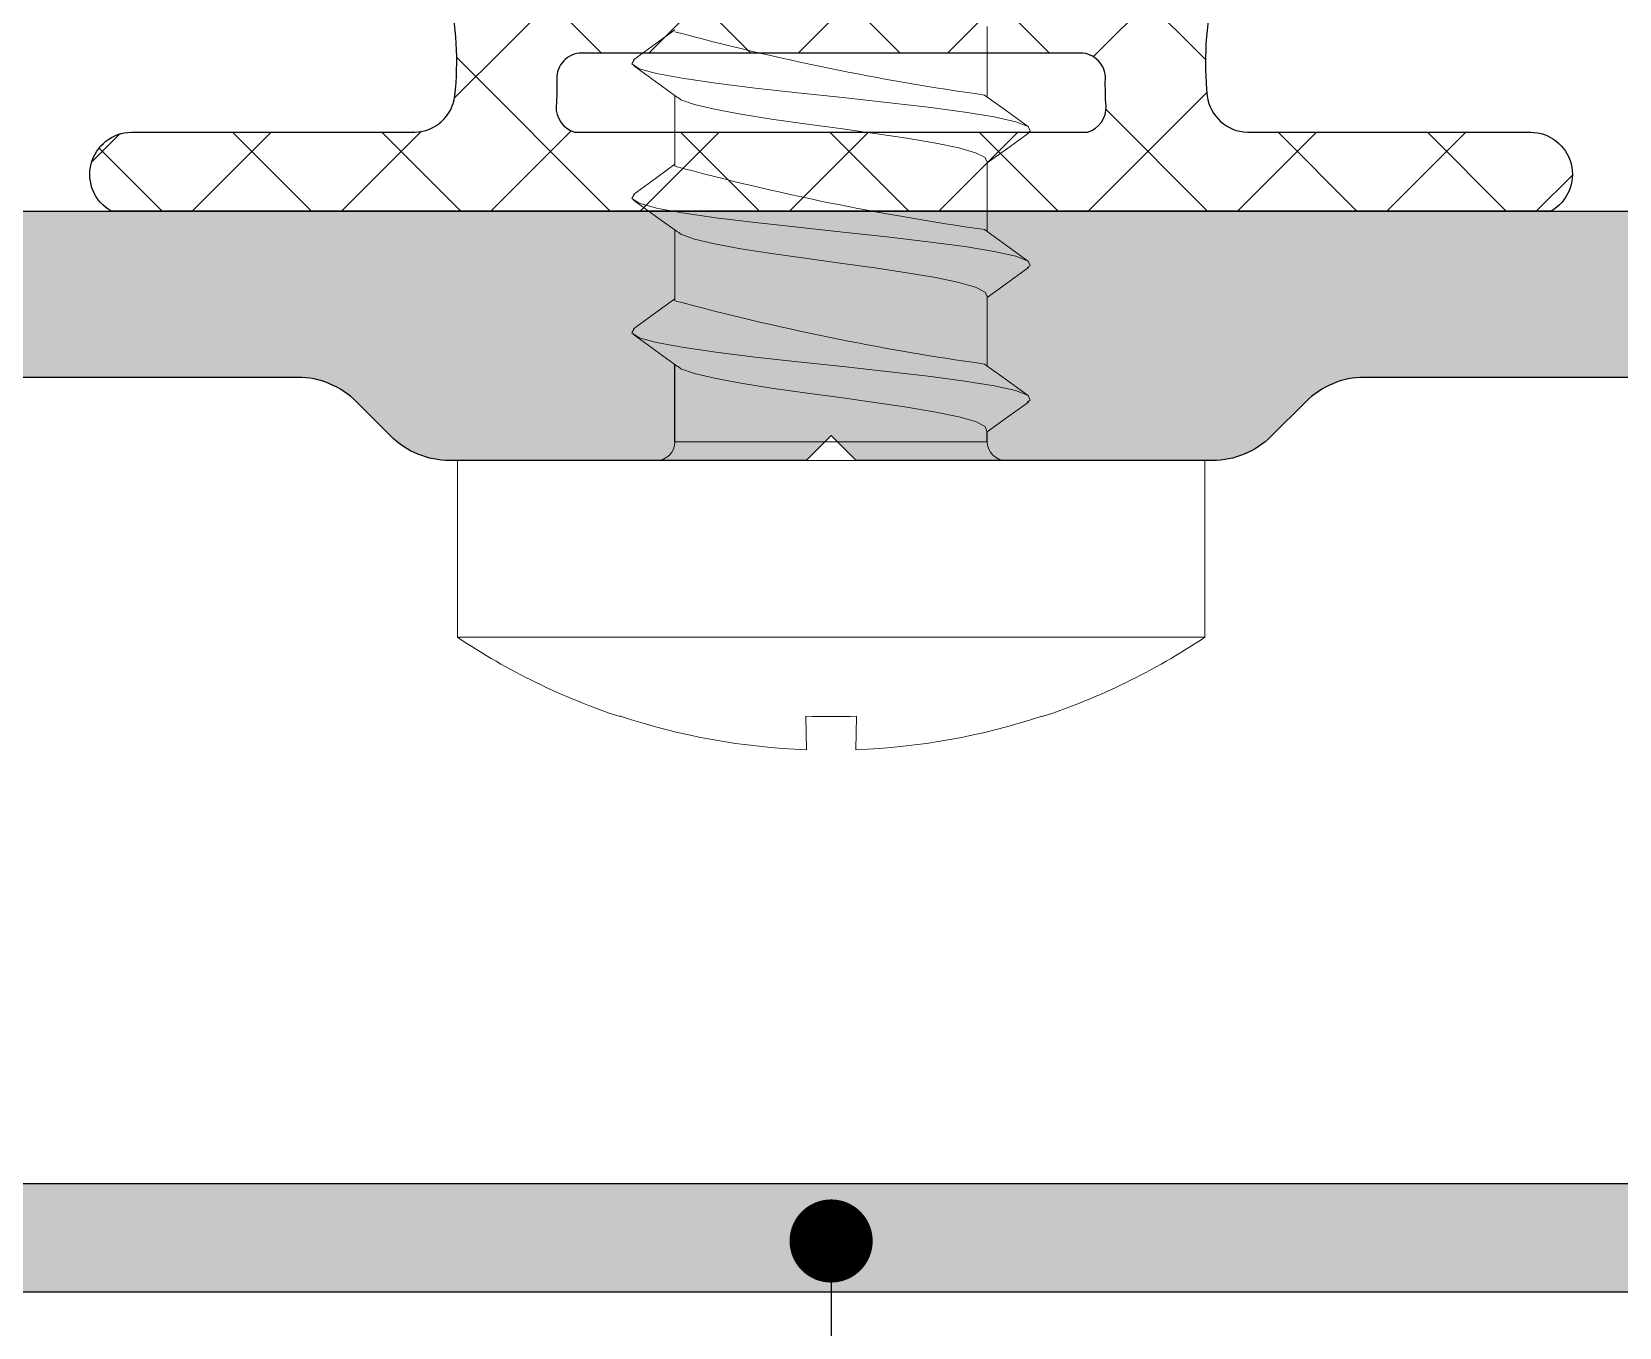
# Model space of a CAD drawing. Header units: millimetres. Extents: x 12 to 3612, y 18 to 315.
# Drawn here: x 977.86 to 996.95, y 89.45 to 105.04 of the extents above; entities that cross this region are included whole.
import ezdxf

# ---------------------------------------------------------------- set-up
doc = ezdxf.new("R2010")
doc.units = ezdxf.units.MM
doc.linetypes.add('SLD-Katı', pattern=[0])
doc.layers.add('Layer2', color=5, linetype='Continuous')
doc.styles.get("Standard").update_dxf_attribs({"font": 'arial.ttf'})
doc.dimstyles.new('ISO-25', dxfattribs={"dimtxt": 2.5, "dimasz": 2.5, "dimexe": 1.25, "dimexo": 0.625, "dimtad": 1, "dimtxsty": 'Standard', "dimcen": 2.5, "dimadec": 0, "dimazin": 0, "dimtfac": 1, "dimtmove": 0, "dimatfit": 3, "dimfxl": 1, "dimarcsym": 0})

# ---------------------------------------------------------------- blocks, each defined once
blk = doc.blocks.new('V2 48 42')
at = {"color": 0, "linetype": 'SLD-Katı', "lineweight": 15}
for p, q in [((-45.56474290145343, 79.74427863574238), (-45.56474290145343, 78.89637786973071)), ((-41.80853932817217, 78.06388984639489), (-41.80853932817217, 78.91164870605644)), ((-45.56474290145343, 78.12677470466406), (-45.56474290145343, 77.2788739386524)), ((-41.80853932817217, 76.44638591531657), (-41.80853932817217, 77.29414477497994)), ((-45.56474290145343, 76.50927077358574), (-45.56474290145343, 75.66137000757408)), ((-45.56474290145343, 74.74904790989785), (-41.80853932817217, 74.74904790989785)), ((-48.17970759002992, 74.52439458613662), (-48.17970759002992, 72.39792688112902)), ((-48.17970759002992, 74.52439458613662), (-39.19357463959568, 74.52439458613662)), ((-39.19357463959568, 72.39792688112902), (-39.19357463959568, 74.52439458613662)), ((-48.17970759002992, 72.39792688112902), (-39.19357463959568, 72.39792688112902)), ((-46.22503900052061, 71.44369780670422), (-46.22112524533895, 71.44844175237995)), ((-43.98339180502853, 71.04590921368435), (-43.99108728003284, 71.44844175237995)), ((-43.38219494959276, 71.44844175237995), (-43.38989042459707, 71.04590921368435)), ((-41.15215698428665, 71.44844175237995), (-41.14824322910499, 71.44369780670422))]:
    blk.add_line(p, q, dxfattribs=at)
at = {"color": 0}
for p, q in [((-41.80853932817217, 74.74904790989785), (-41.80853932817217, 75.67664073307787)), ((-45.56474290145343, 74.74904790989785), (-45.56474290145343, 74.86776838586411))]:
    blk.add_line(p, q, dxfattribs=at)
at = {"color": 0, "linetype": 'SLD-Katı', "lineweight": 15, "flags": 128}
for points in [[(-41.30986258770736, 79.34310644980906), (-41.57466733301771, 79.5350247943843), (-41.80853932817217, 79.70504984942272)], [(-41.31742598955998, 79.34336879260809), (-41.29074390516143, 79.29496339648358), (-41.37986583783731, 79.23675087047559), (-41.58670185422034, 79.17783597678863), (-41.89543072268953, 79.12142167429738), (-42.29873572708993, 79.06269622071522), (-42.77199853704315, 79.00419769427026), (-43.28555180138437, 78.94770018970303), (-43.82688070289032, 78.88865152262042), (-44.35763236091179, 78.83075663123236), (-44.8519260773146, 78.77383608171658), (-45.29334621460976, 78.7146574191629), (-45.64898930146592, 78.65751908277161), (-45.90720346690796, 78.59986802146159), (-46.0545611090738, 78.54075399728572), (-46.08142022091488, 78.48415208650658), (-46.04588651037602, 78.46199884784619)], [(-41.83778012102402, 78.89038984831313), (-41.57354478004254, 79.08249518108278), (-41.30857300403386, 79.27457103782217)], [(-45.53190241277343, 78.92025561887203), (-45.79549541455117, 78.72860172378569), (-46.05996983052, 78.53697079245467)], [(-41.84924878806305, 78.89029013851177), (-41.88096308901549, 78.86382635303198), (-42.0428684351732, 78.80491145934502), (-42.28453260562264, 78.74849715685559), (-42.60022828322462, 78.68977170327162), (-42.97068493970482, 78.63127317682665), (-43.37267981703553, 78.57477567226124), (-43.79641667252145, 78.51572700517681), (-44.21187396288269, 78.45783211378875), (-44.59879301429919, 78.40091156427297), (-44.94432413300592, 78.34173290172112), (-45.2227114182233, 78.284594565328), (-45.42483411701505, 78.2269435040198), (-45.54018148485238, 78.16782947984211), (-45.55543423722429, 78.12676629408998)], [(-46.06039963623516, 78.46249157719649), (-45.79596727012995, 78.2708887207009), (-45.56474290145343, 78.10277624802075)], [(-41.30986258770736, 77.72560251873256), (-41.57466733301771, 77.9175208633078), (-41.80853932817217, 78.08754591834622)], [(-41.31742598955998, 77.72586486153159), (-41.29074390516143, 77.67745946540526), (-41.37986583783731, 77.61924693939727), (-41.58670185422034, 77.56033204571031), (-41.89543072268953, 77.50391774322088), (-42.29873572708993, 77.4451922896369), (-42.77199853704315, 77.38669376319194), (-43.28555180138437, 77.33019625862471), (-43.82688070289032, 77.2711475915421), (-44.35763236091179, 77.21325270015404), (-44.8519260773146, 77.15633215063826), (-45.29334621460976, 77.09715348808459), (-45.64898930146592, 77.0400151516933), (-45.90720346690796, 76.98236409038509), (-46.0545611090738, 76.9232500662074), (-46.08142022091488, 76.86664815542827), (-46.04588651037602, 76.84449491676969)], [(-41.83778012102402, 77.27288591723482), (-41.57354478004254, 77.46499125000628), (-41.30857300403386, 77.65706710674385)], [(-45.53190241277343, 77.30275168779372), (-45.79549541455117, 77.11109779270919), (-46.05996983052, 76.91946686137635)], [(-41.84924878806305, 77.27278620743346), (-41.88096308901549, 77.24632242195548), (-42.0428684351732, 77.1874075282667), (-42.28453260562264, 77.13099322577727), (-42.60022828322462, 77.0722677721933), (-42.97068493970482, 77.01376924574834), (-43.37267981703553, 76.95727174118292), (-43.79641667252145, 76.89822307410031), (-44.21187396288269, 76.84032818271044), (-44.59879301429919, 76.78340763319466), (-44.94432413300592, 76.7242289706428), (-45.2227114182233, 76.66709063425151), (-45.42483411701505, 76.60943957294148), (-45.54018148485238, 76.5503255487638), (-45.55543423722429, 76.50926236301166)], [(-46.06039963623516, 76.84498764611817), (-45.79596727012995, 76.65338478962258), (-45.56474290145343, 76.48527231694243)], [(-41.30986258770736, 76.10809858765424), (-41.57466733301771, 76.30001693222948), (-41.80853932817217, 76.4700419872679)], [(-41.31742598955998, 76.10836093045327), (-41.29074390516143, 76.05995553432695), (-41.37986583783731, 76.00174300832077), (-41.58670185422034, 75.942828114632), (-41.89543072268953, 75.88641381214256), (-42.29873572708993, 75.82768835855859), (-42.77199853704315, 75.76918983211363), (-43.28555180138437, 75.71269232754821), (-43.82688070289032, 75.6536436604656), (-44.35763236091179, 75.59574876907573), (-44.8519260773146, 75.53882821955995), (-45.29334621460976, 75.47964955700809), (-45.64898930146592, 75.42251122061498), (-45.90720346690796, 75.36486015930677), (-46.0545611090738, 75.30574613512908), (-46.08142022091488, 75.24914422434995), (-46.04588651037602, 75.22699098569137)], [(-41.83778012102402, 75.6553819861565), (-41.57354478004254, 75.84748731892796), (-41.30857300403386, 76.03956317566553)], [(-45.53190241277343, 75.68524775671722), (-45.79549541455117, 75.49359386163087), (-46.05996983052, 75.30196293029803)], [(-41.84924878806305, 75.65528227635514), (-41.88096308901549, 75.62881849087717), (-42.0428684351732, 75.5699035971902), (-42.28453260562264, 75.51348929469896), (-42.60022828322462, 75.4547638411168), (-42.97068493970482, 75.39626531467184), (-43.37267981703553, 75.3397678101046), (-43.79641667252145, 75.280719143022), (-44.21187396288269, 75.22282425163394), (-44.59879301429919, 75.16590370211816), (-44.94432413300592, 75.10672503956448), (-45.2227114182233, 75.04958670317319), (-45.42483411701505, 74.99193564186317), (-45.54018148485238, 74.93282161768548), (-45.56474290145343, 74.86669781342971)], [(-46.06039963623516, 75.22748371503985), (-45.79596727012995, 75.03588085854426), (-45.56474290145343, 74.86776838586411)]]:
    blk.add_lwpolyline(points, dxfattribs=at)
at = {"color": 0, "linetype": 'SLD-Katı', "lineweight": 15}
for centre, radius, start, end in [((-49.81532758747062, 109.3413025294485), 30.72145145786085, 278.0149096492353, 285.105810844195), ((-49.81532758747062, 107.723798598372), 30.72145145786085, 278.0149096492353, 285.1058108441942), ((-49.81532758747062, 106.1062946672937), 30.72145145786085, 278.0149096492353, 285.1058108441942), ((-45.78939622521466, 74.74904790989785), 0.224653323760866, 270, 0), ((-41.5838860044114, 74.74904790989785), 0.224653323760866, 180, 270), ((-43.68664111481303, 79.12253302763384), 8.087519655391182, 236.2510114041245, 251.7076278821853), ((-43.68664111481303, 79.12253302763384), 8.087519655391198, 288.2923721178178, 303.7489885958933), ((-43.68665530012413, 79.11670743489776), 8.076251387920896, 251.7105509800211, 267.8943725052746), ((-43.68664111481257, 81.21482776123412), 9.771130085177925, 268.214504995474, 271.7854950045233), ((-43.68662692950102, 79.11670743489776), 8.076251387920346, 272.1056274947189, 288.2894490199738)]:
    blk.add_arc(centre, radius, start, end, dxfattribs=at)
blk = doc.blocks.new('50MN68')
blk.add_hatch(color=252).paths.add_polyline_path([(-2201.479177625412, 2757.138119748424, -0.2216946626534687), (-2201.300571430213, 2757.521141969928), (-2200.636390015758, 2758.078456349884, 0.3394542588716482), (-2200.372869838413, 2759.267119054721), (-2201.382331518933, 2761.431916614771, -0.109517811680592), (-2201.429177625412, 2761.643225745627), (-2201.429177625412, 2762.644225745616, 0.414213562373095), (-2202.229177625412, 2763.444225745634), (-2202.479177625412, 2763.444225745634, 0.414213562373095), (-2202.679177625412, 2763.244225745622), (-2202.679177625412, 2751.444225745634, 0.414213562373095), (-2201.679177625412, 2750.444225745634), (-2153.679177625412, 2750.444225745634, 0.414213562373095), (-2152.679177625412, 2751.444225745634), (-2152.679177625412, 2763.244225745622, 0.414213562373095), (-2152.879177625413, 2763.444225745634), (-2153.129177625413, 2763.444225745634, 0.414213562373095), (-2153.929177625412, 2762.644225745616), (-2153.929177625412, 2761.643225745627, -0.1095178116805918), (-2153.976023731912, 2761.431916614742), (-2154.985485412453, 2759.26711905475, 0.3394542588716484), (-2154.721965235112, 2758.078456349826), (-2154.057783820585, 2757.521141970015, -0.2216946626534688), (-2153.879177625413, 2757.138119748424), (-2153.879177625413, 2751.944225745634, -0.414213562373095), (-2154.079177625414, 2751.744225745622), (-2201.279177625413, 2751.744225745622, -0.414213562373095), (-2201.479177625412, 2751.944225745634)])
at = {"layer": 'Layer2', "color": 252}
blk.add_lwpolyline([(-2154.079177625414, 2751.744225745622), (-2201.279177625413, 2751.744225745622, -0.414213562373095), (-2201.479177625412, 2751.944225745634), (-2201.479177625412, 2757.138119748424, -0.2216946626534687), (-2201.300571430213, 2757.521141969928), (-2200.636390015758, 2758.078456349884, 0.3394542588716482), (-2200.372869838413, 2759.267119054721), (-2201.382331518933, 2761.431916614771, -0.109517811680592), (-2201.429177625412, 2761.643225745627), (-2201.429177625412, 2762.644225745616, 0.414213562373095), (-2202.229177625412, 2763.444225745634), (-2202.479177625412, 2763.444225745634, 0.414213562373095), (-2202.679177625412, 2763.244225745622), (-2202.679177625412, 2751.444225745634, 0.414213562373095), (-2201.679177625412, 2750.444225745634), (-2153.679177625412, 2750.444225745634, 0.414213562373095)], format="xyb", dxfattribs=at)
blk = doc.blocks.new('50MN72')
at = {"ltscale": 10}
h = blk.add_hatch(color=253, dxfattribs=at)
h.dxf.hatch_style = 1
edge = h.paths.add_edge_path()
edge.add_line((-1932.713748802226, 2739.770153896174), (-1936.999535239854, 2739.770153896174))
edge.add_arc((-1936.999535239858, 2740.770153896175), 1.000000000000967, 225.0000000004748, 270.0000000002122, ccw=False)
edge.add_line((-1937.706642021039, 2740.063047114982), (-1938.120855583416, 2740.477260677366))
edge.add_arc((-1938.827962364597, 2739.770153896174), 0.9999999999998207, 45.00000000041074, 90.0000000001482)
edge.add_line((-1938.8279623646, 2740.770153896174), (-1945.556420319727, 2740.770153896174))
edge.add_arc((-1945.556420319724, 2740.270153896176), 0.4999999999980605, 90.00000000036131, 150.0000000001283)
edge.add_line((-1945.989433021615, 2740.520153896174), (-1947.201868586923, 2738.420153896168))
edge.add_arc((-1947.634881288781, 2738.670153896167), 0.4999999999693313, 269.99999999674355, 329.99999999817805, ccw=False)
edge.add_line((-1947.634881288809, 2738.170153896197), (-1952.065276381319, 2738.170153896197))
edge.add_arc((-1952.065276381323, 2737.170153896196), 1.000000000000692, 89.99999999979431, 134.9999999995317)
edge.add_line((-1952.772383162504, 2737.877260677389), (-1954.062984072953, 2736.586659766926))
edge.add_arc((-1953.850852038596, 2736.374527732576), 0.2999999999968724, 135.0000000010028, 205.0000000025859)
edge.add_line((-1954.122744374698, 2736.247742254043), (-1953.772639242259, 2735.496939374676))
edge.add_arc((-1954.044531578361, 2735.370153896154), 0.2999999999920211, -90.0000000009208, 25.000000000645173, ccw=False)
edge.add_line((-1954.044531578366, 2735.070153896162), (-1954.689482069504, 2735.070153896162))
edge.add_arc((-1954.689482069508, 2735.570153896163), 0.5000000000010848, 205.0000000020698, 270.0000000004894, ccw=False)
edge.add_line((-1955.14263596302, 2735.358844765276), (-1955.685641138321, 2736.52332312147))
edge.add_arc((-1955.413748802203, 2736.650108600022), 0.3000000000185012, 135.0000000023558, 205.0000000045297, ccw=False)
edge.add_line((-1955.625880836581, 2736.862240634382), (-1954.700210612233, 2737.787910858682))
edge.add_arc((-1955.053764002848, 2738.141464249281), 0.5000000000195516, 315.0000000013088, 385.000000000514)
edge.add_line((-1954.600610109314, 2738.352773380164), (-1955.920056589313, 2741.182335487847))
edge.add_arc((-1955.013748802362, 2741.604953749561), 0.9999999999116297, 180.0000000000674, 205.0000000006886, ccw=False)
edge.add_line((-1956.013748802273, 2741.60495374956), (-1956.013748802273, 2742.470153896185))
edge.add_arc((-1955.713748802278, 2742.470153896179), 0.2999999999947249, 89.99999999895778, 179.9999999989578, ccw=False)
edge.add_line((-1955.713748802273, 2742.770153896174), (-1954.01374880236, 2742.770153896174))
edge.add_arc((-1954.013748802521, 2742.570153895762), 0.2000000004121502, 84.99999996349601, 89.99999995374787, ccw=False)
edge.add_line((-1953.996317653809, 2742.76939283578), (-1953.187602079457, 2742.698639391037))
edge.add_arc((-1953.213748802274, 2742.399780981609), 0.2999999999996277, 1.7848833522293717e-10, 85.00000000146031, ccw=False)
edge.add_line((-1952.913748802274, 2742.39978098161), (-1952.913748802274, 2741.87015389615))
edge.add_arc((-1953.213748802268, 2741.870153896156), 0.2999999999939291, 269.99999999884926, 359.99999999884926, ccw=False)
edge.add_line((-1953.213748802274, 2741.570153896162), (-1954.085264523423, 2741.570153896162))
edge.add_arc((-1954.085264523425, 2741.270153896164), 0.2999999999985248, 89.99999999950899, 204.9999999986955)
edge.add_line((-1954.357156859538, 2741.143368417648), (-1953.704326138129, 2739.743368417625))
edge.add_arc((-1953.432433802031, 2739.870153896153), 0.2999999999910953, 205.0000000020762, 270.0000000028149)
edge.add_line((-1953.432433802016, 2739.570153896162), (-1948.558641719518, 2739.570153896162))
edge.add_arc((-1948.558641719517, 2739.870153896156), 0.2999999999944883, 269.9999999997197, 329.9999999992238)
edge.add_line((-1948.298834098388, 2739.720153896156), (-1947.490543721485, 2741.12015389618))
edge.add_arc((-1947.750351342613, 2741.270153896172), 0.299999999989719, 330.0000000005504, 450.0000000011875)
edge.add_line((-1947.750351342619, 2741.570153896162), (-1948.613748802274, 2741.570153896162))
edge.add_arc((-1948.61374880228, 2741.870153896156), 0.2999999999940428, 180.0000000011725, 270.00000000117245, ccw=False)
edge.add_line((-1948.913748802274, 2741.87015389615), (-1948.913748802274, 2742.39978098161))
edge.add_arc((-1948.613748802274, 2742.399780981609), 0.2999999999996276, 94.99999999853969, 179.9999999998215, ccw=False)
edge.add_line((-1948.639895525091, 2742.698639391037), (-1947.831179950731, 2742.76939283578))
edge.add_arc((-1947.813748802022, 2742.570153895849), 0.2000000003250088, 90.00000004457593, 95.00000003759402, ccw=False)
edge.add_line((-1947.813748802178, 2742.770153896174), (-1932.413748802223, 2742.770153896203))
edge.add_line((-1932.413748802223, 2742.770153896203), (-1917.013748802269, 2742.770153896174))
edge.add_arc((-1917.013748802425, 2742.570153895847), 0.2000000003270306, 84.99999996243127, 89.99999995539878, ccw=False)
edge.add_line((-1916.996317653716, 2742.76939283578), (-1916.187602079356, 2742.698639391037))
edge.add_arc((-1916.213748802172, 2742.399780981609), 0.3000000000001858, 2.95187874144176e-10, 85.00000000158059, ccw=False)
edge.add_line((-1915.913748802172, 2742.39978098161), (-1915.913748802172, 2741.87015389615))
edge.add_arc((-1916.213748802166, 2741.870153896157), 0.2999999999944976, 269.9999999987407, 359.99999999874063, ccw=False)
edge.add_line((-1916.213748802173, 2741.570153896162), (-1917.077146261829, 2741.570153896162))
edge.add_arc((-1917.077146261835, 2741.270153896173), 0.2999999999894056, 89.99999999892593, 209.9999999995533)
edge.add_line((-1917.336953882962, 2741.12015389618), (-1916.528663506059, 2739.720153896156))
edge.add_arc((-1916.26885588493, 2739.870153896157), 0.2999999999945453, 210.0000000007825, 270.000000000274)
edge.add_line((-1916.268855884929, 2739.570153896162), (-1911.395063802431, 2739.570153896162))
edge.add_arc((-1911.395063802416, 2739.870153896153), 0.2999999999911259, 269.9999999971888, 334.99999999792)
edge.add_line((-1911.123171466318, 2739.743368417625), (-1910.47034074491, 2741.143368417648))
edge.add_arc((-1910.742233081023, 2741.270153896164), 0.2999999999985395, 335.000000001309, 450.0000000004866)
edge.add_line((-1910.742233081025, 2741.570153896162), (-1911.613748802172, 2741.570153896162))
edge.add_arc((-1911.613748802178, 2741.870153896156), 0.2999999999939291, 180.0000000011508, 270.00000000115074, ccw=False)
edge.add_line((-1911.913748802172, 2741.87015389615), (-1911.913748802172, 2742.39978098161))
edge.add_arc((-1911.613748802173, 2742.39978098161), 0.2999999999991929, 94.99999999863797, 179.9999999999128, ccw=False)
edge.add_line((-1911.63989552499, 2742.698639391037), (-1910.831179950638, 2742.76939283578))
edge.add_arc((-1910.813748801926, 2742.570153895762), 0.2000000004117309, 90.00000004624678, 95.00000003650922, ccw=False)
edge.add_line((-1910.813748802087, 2742.770153896174), (-1909.113748802174, 2742.770153896174))
edge.add_arc((-1909.113748802169, 2742.470153896179), 0.2999999999947249, 1.042224084812915e-09, 90.00000000104222, ccw=False)
edge.add_line((-1908.813748802174, 2742.470153896185), (-1908.813748802174, 2741.60495374956))
edge.add_arc((-1909.813748802085, 2741.604953749559), 0.9999999999107385, -25.00000000054581, 8.361666914424859e-11, ccw=False)
edge.add_line((-1908.907441015133, 2741.182335487847), (-1910.226887495132, 2738.352773380164))
edge.add_arc((-1909.773733601598, 2738.14146424928), 0.5000000000193804, 154.9999999993743, 224.9999999985794)
edge.add_line((-1910.127286992214, 2737.787910858682), (-1909.201616767866, 2736.862240634382))
edge.add_arc((-1909.413748802244, 2736.650108600022), 0.3000000000184962, -25.00000000453042, 44.99999999764492, ccw=False)
edge.add_line((-1909.141856466126, 2736.52332312147), (-1909.684861641427, 2735.358844765276))
edge.add_arc((-1910.138015534938, 2735.570153896163), 0.5000000000004075, 269.9999999995653, 334.99999999797967, ccw=False)
edge.add_line((-1910.138015534942, 2735.070153896162), (-1910.78296602608, 2735.070153896162))
edge.add_arc((-1910.782966026085, 2735.370153896155), 0.2999999999923123, 154.9999999994421, 270.00000000100727, ccw=False)
edge.add_line((-1911.054858362188, 2735.496939374676), (-1910.704753229749, 2736.247742254043))
edge.add_arc((-1910.976645565851, 2736.374527732576), 0.2999999999968396, 334.9999999974096, 404.9999999990016)
edge.add_line((-1910.764513531494, 2736.586659766926), (-1912.055114441943, 2737.877260677389))
edge.add_arc((-1912.762221223124, 2737.170153896197), 1.000000000000681, 45.00000000046801, 90.00000000021899)
edge.add_line((-1912.762221223128, 2738.170153896197), (-1917.192616315638, 2738.170153896197))
edge.add_arc((-1917.192616315666, 2738.670153896167), 0.4999999999694203, 210.0000000018278, 270.0000000032506, ccw=False)
edge.add_line((-1917.625629017524, 2738.420153896168), (-1918.838064582832, 2740.520153896174))
edge.add_arc((-1919.271077284723, 2740.270153896177), 0.4999999999973621, 29.99999999982547, 89.99999999958068)
edge.add_line((-1919.271077284719, 2740.770153896174), (-1925.999535239846, 2740.770153896174))
edge.add_arc((-1925.999535239849, 2739.770153896173), 1.000000000000907, 89.99999999981245, 134.9999999995635)
edge.add_line((-1926.706642021031, 2740.477260677366), (-1927.120855583408, 2740.063047114982))
edge.add_arc((-1927.827962364589, 2740.770153896175), 1.000000000000681, 269.99999999978104, 314.999999999532, ccw=False)
edge.add_line((-1927.827962364593, 2739.770153896174), (-1932.11374880222, 2739.770153896174))
edge.add_line((-1932.11374880222, 2739.770153896174), (-1932.413748802223, 2740.070153896162))
edge.add_line((-1932.413748802223, 2740.070153896162), (-1932.713748802226, 2739.770153896174))
at = {"color": 252, "ltscale": 10}
for points in [[(-1947.813748802178, 2742.770153896174), (-1932.413748802223, 2742.770153896203), (-1917.013748802269, 2742.770153896174, -0.0218200775914496)], [(-1919.271077284719, 2740.770153896174), (-1925.999535239846, 2740.770153896174, 0.1989123673785287), (-1926.706642021031, 2740.477260677366), (-1927.120855583408, 2740.063047114982, -0.1989123673785286), (-1927.827962364593, 2739.770153896174), (-1932.11374880222, 2739.770153896174), (-1932.413748802223, 2740.070153896162), (-1932.713748802226, 2739.770153896174), (-1936.999535239854, 2739.770153896174, -0.1989123673784669), (-1937.706642021039, 2740.063047114982), (-1938.120855583416, 2740.477260677366, 0.1989123673784672), (-1938.8279623646, 2740.770153896174), (-1945.556420319727, 2740.770153896174, 0.2679491924300331)]]:
    blk.add_lwpolyline(points, format="xyb", dxfattribs=at)
blk = doc.blocks.new('A08002')
h = blk.add_hatch()
h.set_pattern_fill('ANSI37', color=35, scale=0.4, angle=269.9999999999998, style=0)
h.set_pattern_definition([(314.9999999999998, (610.7944141432345, -10555.96782648168), (0.8980256121069186, 0.8980256121069119), []), (44.99999999999979, (610.7944141432345, -10555.96782648168), (-0.8980256121069119, 0.8980256121069188), [])])
h.paths.add_polyline_path([(-2228.129816964531, 2717.489824777484, -0.0820830780349504), (-2228.057948408938, 2718.746654520884, 0.4733803261686476), (-2228.352104234495, 2719.105581172675), (-2230.553558971626, 2719.105581172675, -0.41421356235726), (-2230.753558971632, 2719.305581172677), (-2230.753558971632, 2720.305581172677, -0.4142135624246724), (-2230.553558971631, 2720.505581172662), (-2230.23640168411, 2720.505581172669, 0.6681786379063253), (-2230.094980327867, 2720.847002528923), (-2230.894980327907, 2721.647002528915, 0.198912367399444), (-2231.036401684096, 2721.705581172662), (-2232.653558971639, 2721.705581172662), (-2234.270716259182, 2721.705581172662, 0.1989123674000349), (-2234.412137615371, 2721.647002528915), (-2235.212137615411, 2720.847002528923, 0.6681786379071475), (-2235.070716259168, 2720.505581172669), (-2234.753558971647, 2720.505581172662, -0.4142135624246724), (-2234.553558971646, 2720.305581172677), (-2234.553558971646, 2719.305581172675, -0.4142135623588679), (-2234.753558971653, 2719.105581172675), (-2236.955013708783, 2719.105581172675, 0.4733803261719733), (-2237.24916953434, 2718.746654520879, -0.0820830780342305), (-2237.177300978748, 2717.489824777478, -0.3686576706292429), (-2237.659035265959, 2717.054784964186, -6.55413435716e-05), (-2241.066158787637, 2717.054784964168, 0.7658277450191063), (-2241.310721016498, 2716.105580598056), (-2232.653558971639, 2716.105580598056), (-2223.99639692678, 2716.105580598056, 0.765828021393218), (-2224.240959504104, 2717.054784964124, -6.55413343256e-05), (-2227.648082555875, 2717.054784964168, -0.3686577448113211)])
h.paths.add_polyline_path([(-2233.753558971647, 2719.305581172679), (-2233.753558971647, 2720.305581172684, -0.4142135624159005), (-2233.553558971648, 2720.505581172662), (-2232.653558971639, 2720.505581172662), (-2231.75355897163, 2720.505581172662, -0.4142135624159005), (-2231.553558971631, 2720.305581172684), (-2231.553558971631, 2719.305581172679, -0.4142135623689045), (-2231.753558971634, 2719.105581172675), (-2232.653558971639, 2719.105581172675), (-2233.553558971644, 2719.105581172675, -0.4142135623695705)], flags=16)
h.paths.add_polyline_path([(-2235.960456855865, 2717.368888222156, 0.0251608889336961), (-2235.951912601607, 2717.693598991877, -0.4259640099154239), (-2235.652151984875, 2718.005581172672), (-2232.653558971639, 2718.005581172672), (-2229.654965958403, 2718.005581172672, -0.4259640099162347), (-2229.355205341672, 2717.693598991875, 0.0251608889332671), (-2229.346661087413, 2717.36888822215, -0.3426381271579431), (-2229.568463395944, 2717.05478496417), (-2232.653558971639, 2717.05478496417), (-2235.738654547334, 2717.05478496417, -0.3426381271625903)], flags=16)
at = {"color": 31}
for points in [[(-2236.253558956869, 2737.783891716079), (-2236.253558956869, 2724.315262316943, -0.6681775139216345), (-2236.594980338764, 2724.173840966525), (-2236.912137615952, 2724.490998476544, 0.6681785109551436), (-2237.253558997847, 2724.349577126128), (-2237.253559048884, 2719.105581161248), (-2236.035047078328, 2719.105581046508), (-2234.853558969348, 2719.105581161248, 0.4142132717182458), (-2234.653558996077, 2719.305581076309), (-2234.653558996077, 2720.105581202226, 0.4142139832491554), (-2234.853558969348, 2720.305581117289), (-2235.753558994586, 2720.305581117289, -0.4142129555313521), (-2235.953558967858, 2720.505581032352), (-2235.953558967858, 2721.964389840783, -0.315298860529517), (-2235.295579109195, 2722.904082631851), (-2232.995579118265, 2723.741214369637, -0.1763264483503464), (-2232.311538826394, 2723.741214369637), (-2230.011538835462, 2722.904082631851, -0.3152988605300673), (-2229.353558976799, 2721.964389840783), (-2229.353558976799, 2720.505581032352, -0.4142129555334593), (-2229.553558950071, 2720.305581117289), (-2230.453558975309, 2720.305581117289, 0.4142139832470482), (-2230.65355894858, 2720.105581202226), (-2230.65355894858, 2719.305581076309, 0.4142132717161386), (-2230.453558975309, 2719.105581161248), (-2229.27207086633, 2719.105581177639), (-2228.053558895775, 2719.105581161248), (-2228.05355894681, 2724.349577126128, 0.6681785109558627), (-2228.394980328705, 2724.490998476544), (-2228.712137605893, 2724.173840966525, -0.6681775139207616), (-2229.053558987788, 2724.315262316943), (-2229.053558987788, 2737.783891716079, -0.6681784572860663), (-2228.712137605893, 2737.925313066495), (-2228.394980328705, 2737.608155789307, 0.6681787317436307), (-2228.05355894681, 2737.749577139724), (-2228.05355894681, 2743.384563408043, 0.6872809147022011), (-2228.402187911702, 2743.518389511024), (-2229.40218795268, 2742.407777021179, 0.1853387391048113), (-2229.453558992538, 2742.273950889095), (-2229.453558992538, 2741.505581194402, 0.4142133160348032), (-2229.253558961059, 2741.305581162922), (-2229.053558987789, 2741.305581162922, -0.4142136414798711), (-2228.85355895631, 2741.105581247861), (-2228.85355895631, 2740.305581238359, -0.4142135567833288), (-2229.053558987789, 2740.105581206883), (-2230.281377659632, 2740.105581206883, -0.2216948488770407), (-2230.434586538589, 2740.177023736935), (-2230.775908379089, 2740.583795252196, -0.1989125553021095), (-2230.821938426378, 2740.729783889776), (-2230.557364255282, 2743.753880441744, 0.339454240078646), (-2231.211538820608, 2744.780728797168), (-2231.969518680458, 2745.056610910573, 0.1763269741981479), (-2233.3375992642, 2745.056610910573), (-2234.095579124049, 2744.780728797168, 0.3394542400781518), (-2234.749753689375, 2743.753880441744), (-2234.485179518279, 2740.729783889776, -0.1989125553090427), (-2234.531209565569, 2740.583795252196), (-2234.872531406069, 2740.177023736935, -0.2216948488783762), (-2235.025740285025, 2740.105581206881), (-2236.253558956868, 2740.105581206883, -0.4142135567813394), (-2236.453558988347, 2740.305581238359), (-2236.453558988347, 2741.105581247861, -0.4142136414777638), (-2236.253558956868, 2741.305581162922), (-2236.053558983598, 2741.305581162922, 0.4142133160367095), (-2235.853558952119, 2741.505581194402), (-2235.853558952119, 2742.273950889095, 0.1853387391098888), (-2235.904929991977, 2742.407777021179), (-2236.904930032955, 2743.518389511024, 0.6872809147012293), (-2237.253558997847, 2743.384563408043), (-2237.253558997847, 2737.749577139724, 0.6681787317428427), (-2236.912137615952, 2737.608155789307), (-2236.594980338764, 2737.925313066495, -0.6681784572869393)], [(-2231.35432001847, 2743.823605044568), (-2231.609497813967, 2740.906909695635, -0.4931454765446527), (-2231.877140779586, 2740.73640229686), (-2232.311538826394, 2740.894510226512, 0.176327066447224), (-2232.995579118265, 2740.894510226512), (-2233.429977165071, 2740.73640229686, -0.493145476543086), (-2233.69762013069, 2740.906909695635), (-2233.952797926187, 2743.823605044568, -0.3394541620561413), (-2233.821962995659, 2744.028974715653), (-2232.995579118265, 2744.329753834305, -0.1763269982058994), (-2232.311538826394, 2744.329753834305), (-2231.485154948998, 2744.028974715653, -0.3394541620594053)], [(-2230.353558959569, 2738.098225240743), (-2230.353558959569, 2724.87684027475, -0.5205670485484353), (-2230.890367043065, 2724.50096343772), (-2231.969518680458, 2724.893742675486, 0.1763266436635735), (-2233.337599264201, 2724.893742675486), (-2234.416750901592, 2724.50096343772, -0.5205670485475683), (-2234.953558985088, 2724.87684027475), (-2234.953558985088, 2738.098225240743, -0.315298803119708), (-2234.295579126425, 2739.037917798982), (-2233.337599264201, 2739.386594029056, -0.1763269374505987), (-2231.969518680458, 2739.386594029056), (-2231.011538818232, 2739.037917798982, -0.3152988031202845)]]:
    blk.add_lwpolyline(points, format="xyb", close=True, dxfattribs=at)
at = {"color": 35}
for points in [[(-2228.129816964531, 2717.489824777484, -0.0820830780349504), (-2228.057948408938, 2718.746654520884, 0.4733803261686476), (-2228.352104234495, 2719.105581172675), (-2230.553558971626, 2719.105581172675, -0.41421356235726), (-2230.753558971632, 2719.305581172677), (-2230.753558971632, 2720.305581172677, -0.4142135624246724), (-2230.553558971631, 2720.505581172662), (-2230.23640168411, 2720.505581172669, 0.6681786379063253), (-2230.094980327867, 2720.847002528923), (-2230.894980327907, 2721.647002528915, 0.198912367399444), (-2231.036401684096, 2721.705581172662), (-2232.653558971639, 2721.705581172662), (-2234.270716259182, 2721.705581172662, 0.1989123674000349), (-2234.412137615371, 2721.647002528915), (-2235.212137615411, 2720.847002528923, 0.6681786379071475), (-2235.070716259168, 2720.505581172669), (-2234.753558971647, 2720.505581172662, -0.4142135624246724), (-2234.553558971646, 2720.305581172677), (-2234.553558971646, 2719.305581172675, -0.4142135623588679), (-2234.753558971653, 2719.105581172675), (-2236.955013708783, 2719.105581172675, 0.4733803261719733), (-2237.24916953434, 2718.746654520879, -0.0820830780342305), (-2237.177300978748, 2717.489824777478, -0.3686576706292429), (-2237.659035265959, 2717.054784964186, -6.55413435716e-05), (-2241.066158787637, 2717.054784964168, 0.7658277450191063), (-2241.310721016498, 2716.105580598056), (-2232.653558971639, 2716.105580598056), (-2223.99639692678, 2716.105580598056, 0.765828021393218), (-2224.240959504104, 2717.054784964124, -6.55413343256e-05), (-2227.648082555875, 2717.054784964168, -0.3686577448113211)], [(-2233.753558971647, 2719.305581172679), (-2233.753558971647, 2720.305581172684, -0.4142135624159005), (-2233.553558971648, 2720.505581172662), (-2232.653558971639, 2720.505581172662), (-2231.75355897163, 2720.505581172662, -0.4142135624159005), (-2231.553558971631, 2720.305581172684), (-2231.553558971631, 2719.305581172679, -0.4142135623689045), (-2231.753558971634, 2719.105581172675), (-2232.653558971639, 2719.105581172675), (-2233.553558971644, 2719.105581172675, -0.4142135623695705)], [(-2235.960456855865, 2717.368888222156, 0.0251608889336961), (-2235.951912601607, 2717.693598991877, -0.4259640099154239), (-2235.652151984875, 2718.005581172672), (-2232.653558971639, 2718.005581172672), (-2229.654965958403, 2718.005581172672, -0.4259640099162347), (-2229.355205341672, 2717.693598991875, 0.0251608889332671), (-2229.346661087413, 2717.36888822215, -0.3426381271579431), (-2229.568463395944, 2717.05478496417), (-2232.653558971639, 2717.05478496417), (-2235.738654547334, 2717.05478496417, -0.3426381271625903)]]:
    blk.add_lwpolyline(points, format="xyb", close=True, dxfattribs=at)

msp = doc.modelspace()

# ---------------------------------------------------------------- block references
at = {"xscale": -1}
for name, p in [('V2 48 42', (943.7858658975937, 25.3550027480199)), ('A08002', (-1245.181051959232, -2613.226183263872))]:
    msp.add_blockref(name, p, dxfattribs=at)
for name, p in [('50MN68', (3165.151684637818, -2660.564828411486)), ('50MN72', (2919.88625581463, -2639.890756562017))]:
    msp.add_blockref(name, p)

# ---------------------------------------------------------------- leaders
at = {"color": 0, "ltscale": 0.5}
msp.add_leader([(987.4725070124067, 90.49243341727134), (987.4725070124067, 73.56116091360883)], dimstyle='ISO-25', override={"dimscale": 2, "dimasz": 0.5, "dimclre": 140, "dimldrblk": 'Dot'}, dxfattribs=at)

doc.saveas('drawing.dxf')
